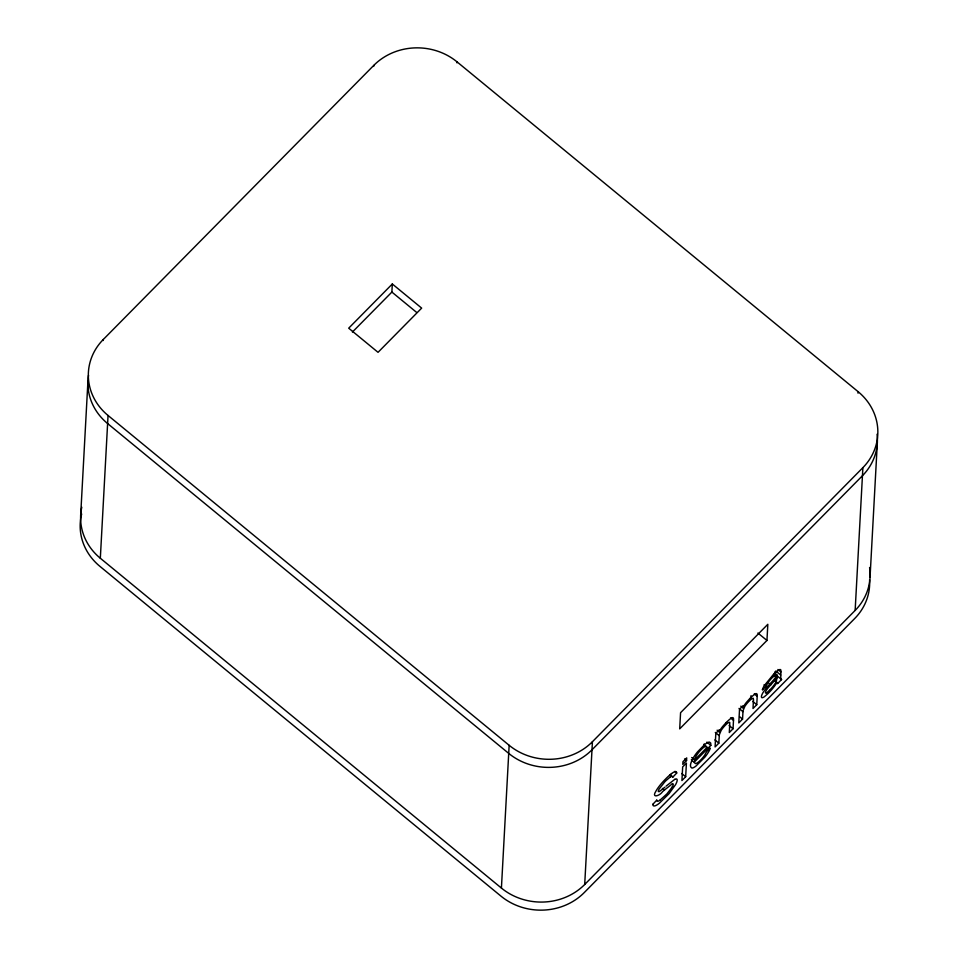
<?xml version="1.0" encoding="UTF-8"?>
<svg xmlns="http://www.w3.org/2000/svg" width="958" height="958" viewBox="0 0 958 958"><rect width="100%" height="100%" fill="white"/><g stroke="black" fill="none" stroke-linecap="round" stroke-linejoin="round"><path stroke-width="1.44" d="M774.723 671.929L774.783 673.917M777.13 675.294L776.627 674.252A3.664 0.946 -50.6 0 0 776.184 674.384L772.304 677.569A20.238 5.233 -50.6 0 0 771.322 678.575L768.184 682.216A4.91 1.269 -50.6 0 0 767.705 682.91L766.053 686.359L762.4 689.76M729.481 722.595L729.709 723.098A24.549 6.347 -50.6 0 1 729.745 724.236L729.301 732.535L733.05 728.739L733.529 719.614A39.925 10.322 -50.6 0 0 733.517 718.787L733.433 718.356A11.017 2.85 -50.6 0 0 732.355 717.746M753.455 700.202L753.012 708.501L756.76 704.705L757.239 695.592A39.925 10.322 -50.6 0 0 757.215 694.766L757.119 694.275A11.017 2.85 -50.6 0 0 756.066 693.724M775.705 681.892L777.668 683.509L781.584 679.545A12.61 3.257 -50.6 0 1 780.722 678.875L780.902 671.247A39.721 10.263 -50.6 0 0 780.89 670.456L780.818 670.049A9.053 2.335 -50.6 0 0 779.752 669.57A9.604 2.479 -50.6 0 0 777.154 671.259L775.717 672.456A26.273 6.79 -50.6 0 0 772.603 675.462M80.664 515.428L87.956 380.745M103.236 340.497L103.284 339.491L373.74 65.431A59.001 53.768 3.1 0 1 457.014 61.851L858.117 391.678A59.001 53.768 3.1 0 1 862.883 467.66L855.147 610.426L584.703 884.485A59.001 53.768 3.1 0 1 501.417 888.078L100.327 558.239A59.001 53.768 3.1 0 1 81.777 507.237M100.327 558.239L108.05 415.473A59.001 53.768 3.1 0 1 103.284 339.491M373.68 66.437L373.74 65.431M352.412 332.055L391.882 292.07L392.313 283.987L421.664 308.117L378.039 352.328L348.7 328.187L392.313 283.987M456.966 62.857L457.014 61.851M501.417 888.078L509.153 745.3L108.05 415.473M584.703 884.485L592.427 741.72L862.883 467.66M685.677 776.734L686.419 763.095L682.671 766.891L681.928 780.542L685.677 776.734L681.725 773.501M686.551 760.556L686.694 757.898L682.946 761.694L682.803 764.352L686.551 760.556L684.575 758.94M717.123 730.188L719.087 731.804L719.195 729.864L715.83 733.289L715.087 746.941L718.835 743.145L719.35 734.702L721.17 730.367A9.269 2.395 -50.6 0 1 724.763 725.841A10.694 2.766 -50.6 0 1 725.35 725.242A6.526 1.688 -50.6 0 1 729.649 722.368M740.821 706.166L742.797 707.782L742.905 705.842L739.528 709.267L738.798 722.907L742.534 719.111L743.049 710.68L744.869 706.333A9.269 2.395 -50.6 0 1 748.461 701.819A10.694 2.766 -50.6 0 1 749.06 701.208A6.526 1.688 -50.6 0 1 753.359 698.346M750.916 698.442L751.06 695.652M766.951 640.459L767.825 624.305L680.575 712.704L679.701 728.87L766.951 640.459L757.91 633.034M775.01 676.12L776.986 677.737L776.363 681.162A6.383 1.653 -50.6 0 1 776.208 681.509M858.033 393.187L858.117 391.678M870.044 577.255L877.336 442.572M777.13 675.39L773.441 680.12A95.213 24.609 -50.6 0 1 770.352 683.485L768.831 685.15A29.123 7.532 -50.6 0 0 767.011 687.209A13.771 3.557 -50.6 0 0 764.268 690.706A9.329 2.407 -50.6 0 0 762.269 693.987A9.209 2.383 -50.6 0 0 761.442 696.442A11.101 2.874 -50.6 0 0 761.43 696.957L761.562 697.388A8.586 2.215 -50.6 0 0 762.784 697.58L763.227 697.4A8.85 2.287 -50.6 0 0 764.292 696.789L767.885 693.7A17.915 4.634 -50.6 0 0 772.687 688.491A21.172 5.473 -50.6 0 0 776.974 682.599L775.046 680.97M706.872 742.127L710.824 745.36L710.704 743.037L709.519 742.115A13.879 3.581 -50.6 0 0 708.345 742.33L707.279 742.821A13.568 3.509 -50.6 0 0 704.286 744.929L697.508 751.898A13.831 3.569 -50.6 0 0 694.825 755.455L693.652 757.263A14.178 3.664 -50.6 0 0 692.347 759.574C691.425 761.85 688.778 766.604 691.868 768.053A13.795 3.569 -50.6 0 0 692.718 767.921A14.071 3.64 -50.6 0 0 693.4 767.669A13.663 3.533 -50.6 0 0 695.855 766.16L704.944 757.071A12.861 3.329 -50.6 0 0 706.717 754.748A13.316 3.437 -50.6 0 0 709.615 749.958C712.357 744.653 705.771 751.982 705.028 754.617A8.742 2.263 -50.6 0 1 700.43 760.245L699.448 761.203A9.053 2.335 -50.6 0 1 696.67 763.227L696.215 763.43A9.436 2.443 -50.6 0 1 695.424 763.598L691.377 759.634M694.646 759.957L695.185 758.065A9.364 2.419 -50.6 0 1 696.526 755.479A9.664 2.491 -50.6 0 1 696.981 754.772A8.885 2.299 -50.6 0 1 700.202 750.653L700.514 750.318A11.065 2.862 -50.6 0 1 701.495 749.312L702.813 748.09A8.299 2.144 -50.6 0 1 704.789 746.689L706.321 746.27L706.992 747.444L694.646 759.957L691.688 757.527M704.25 743.899L703.699 745.096M719.087 731.804L720.883 728.87A11.161 2.886 -50.6 0 1 722.619 726.523L726.248 722.428M742.797 707.782L744.594 704.849A11.161 2.886 -50.6 0 1 746.318 702.501L749.958 698.406M672.3 786.985L666.9 793.919L659.894 800.241M776.986 677.737L772.735 682.683A79.275 20.489 -50.6 0 1 770.819 684.814L768.843 683.186M652.913 804.229L656.733 800.158M669.846 774.723L672.803 777.154L676.683 773.058L674.719 771.43M772.603 675.462L764.173 685.748A14.071 3.64 -50.6 0 0 762.46 689.712M694.334 762.065L710.824 745.36M769.49 690.383L767.095 692.478A5.03 1.305 -50.6 0 1 766.472 692.85L766.472 692.85M666.109 786.135L674.707 779.405M664.924 787.177L659.499 791.476A5.341 1.377 -50.6 0 1 658.397 791.26M671.498 773.597A23.758 6.143 -50.6 0 0 665.523 779.07A22.094 5.712 -50.6 0 0 659.882 785.356L659.272 786.159A12.059 3.114 -50.6 0 0 655.931 791.14C651.057 798.697 659.93 795.859 662.505 791.703A94.638 24.453 -50.6 0 0 664.433 790.039L672.288 783.848M670.372 776.866L666.002 780.638A26.836 6.934 -50.6 0 0 664.684 781.991L659.128 789.021A5.688 1.473 -50.6 0 0 658.409 790.865A6.467 1.665 -50.6 0 0 658.409 791.248M391.882 292.07L416.718 312.488M777.92 669.51L780.878 671.941M775.776 670.971L780.71 675.031M776.651 675.498L781.584 679.545M774.124 673.486L777.082 675.929M764.077 684.742L766.053 686.359M754.245 693.879L757.203 696.31M752.808 701.472L756.76 704.705M739.001 708.417L742.941 711.662M739.576 716.68L742.534 719.111M730.547 717.913L733.505 720.344M729.098 725.493L733.05 728.739M715.291 732.439L719.23 735.684M714.884 739.899L718.835 743.145M704.034 745.013L706.992 747.444M662.469 788.422L664.433 790.039M753.18 698.574L753.419 699.077A24.549 6.347 -50.6 0 1 753.455 700.214M672.803 777.154L672.073 776.255A7.903 2.036 -50.6 0 0 670.372 776.866M869.577 567.531A59.001 53.768 3.1 0 1 855.147 610.426M877.061 434.237A59.001 53.768 3.1 0 1 862.44 475.743L591.996 749.803A59.001 53.768 3.1 0 1 508.71 753.383L107.619 423.556A59.001 53.768 3.1 0 1 88.543 375.237M777.656 683.545A12.131 3.137 -50.6 0 1 777.034 682.563M770.819 684.814A32.584 8.418 -50.6 0 0 768.256 687.688L767.789 688.263A5.006 1.293 -50.6 0 0 766.28 693.005M776.399 681.389A10.502 2.718 -50.6 0 1 769.514 690.251M749.97 698.538A11.544 2.982 -50.6 0 1 756.197 693.52M726.272 722.56A11.544 2.982 -50.6 0 1 732.487 717.554M652.829 804.301A15.436 3.988 -50.6 0 0 659.344 803.247L669.055 793.667L675.606 784.59A12.694 3.281 -50.6 0 0 677.162 780.507A11.58 2.994 -50.6 0 0 674.767 779.309M656.781 800.098A13.053 3.377 -50.6 0 0 657.811 801.271A9.52 2.455 -50.6 0 0 659.906 800.217M672.348 783.764A6.383 1.653 -50.6 0 1 672.253 787.009M671.462 773.681A13.244 3.425 -50.6 0 1 675.39 771.549M675.378 771.573A14.095 3.64 -50.6 0 1 676.671 773.07M592.427 741.72A59.001 53.768 3.1 0 1 509.153 745.3M81.658 513.979A59.001 53.768 3.1 0 0 99.883 566.322L500.986 896.149A59.001 53.768 3.1 0 0 584.26 892.569L854.716 618.509A59.001 53.768 3.1 0 0 869.577 579.77"/></g></svg>
